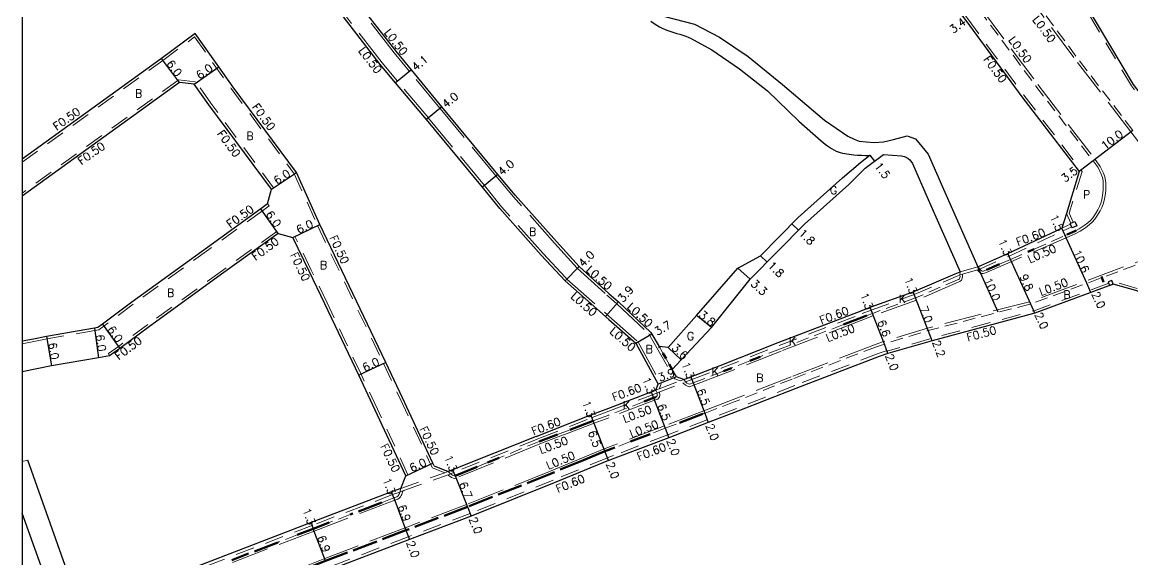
# Model space of a CAD drawing. Header units: metres. Extents: x -3200 to -2400, y -109800 to -109200.
# Drawn here: x -3200 to -2978, y -109579.7 to -109472.3 of the extents above; entities that cross this region are included whole.
import ezdxf

# ---------------------------------------------------------------- set-up
doc = ezdxf.new("R2010")
doc.units = ezdxf.units.M
doc.header["$LTSCALE"] = 2.5
for name, pattern in [('2213000', [1.5, 1, -0.5]), ('2227000', [2.5, 2, -0.5]), ('2232000', [2.5, 1.5, -1]), ('2233000', [4, 3, -1]), ('6301000', [1, 0.5, -0.5])]:
    doc.linetypes.add(name, pattern=pattern)
for name, color, linetype, lineweight in [('2101000', 177, 'Continuous', 30), ('2102000', 191, 'Continuous', 30), ('2102001', 191, 'Continuous', 9), ('2213000', 6, '2213000', 9), ('2227000', 3, '2227000', 50), ('2232000', 4, '2232000', 9), ('2233000', 62, '2233000', 9), ('9201100', 215, 'Continuous', 30), ('9202200', 155, '6301000', 60), ('9203500', 155, 'Continuous', 30)]:
    doc.layers.add(name, color=color, linetype=linetype, lineweight=lineweight)
for name, color, linetype in [('2235000', 7, 'Continuous'), ('9201500', 222, 'Continuous'), ('9202100', 82, 'Continuous'), ('999', 7, 'Continuous')]:
    doc.layers.add(name, color=color, linetype=linetype)
doc.styles.add('Dm_Anotation', font='txt.shx', dxfattribs={"bigfont": 'pscdm.shx'})

msp = doc.modelspace()

# ---------------------------------------------------------------- linework, layer by layer
at = {"layer": '2101000'}
for points in [[(-3030.3, -109446.28), (-3019.57, -109461.19), (-3011.39, -109471.89), (-3000.16, -109487.15), (-2988.74, -109502.1)], [(-2973.48, -109490.45), (-2977.87, -109484.7), (-2987.51, -109468.49), (-2993.32, -109458.65), (-2994.31, -109456.98), (-2993.79, -109454.47)], [(-3088.7, -109521.09), (-3093.2, -109516.14), (-3101.45, -109506.82), (-3104.92, -109502.68), (-3116.11, -109489.16), (-3122.2, -109481.78), (-3125.27, -109478.07), (-3132.56, -109468.7), (-3133.95, -109466.91)], [(-3091.46, -109523.98), (-3096.26, -109518.86), (-3104.56, -109509.5), (-3107.98, -109505.25), (-3119.2, -109491.71), (-3125.39, -109484.36), (-3128.42, -109480.7), (-3135.8, -109471.22)], [(-3117.63, -109560.95), (-3117.91, -109560.4), (-3123.98, -109547.33), (-3127.31, -109540.28), (-3140.54, -109512.69), (-3145.2, -109502.31), (-3157.83, -109485.22), (-3160.72, -109481.16), (-3165.45, -109474.52), (-3172.16, -109479.51), (-3200, -109499.65)], [(-3165.6, -109484.64), (-3168.59, -109484.33), (-3200, -109507.05)], [(-3150.17, -109505.67), (-3162.68, -109488.75), (-3165.6, -109484.64)], [(-3070.9, -109537.31), (-3065.2, -109530.92), (-3056.95, -109521.41), (-3052.42, -109518.94), (-3044.9, -109511.33), (-3036.02, -109503.39), (-3032.46, -109500.3), (-3030.56, -109498.85)], [(-3070.07, -109541.7), (-3068.25, -109539.76), (-3062.24, -109533.31), (-3054.51, -109523.63), (-3043.66, -109512.63), (-3034.79, -109504.71), (-3031.51, -109501.46), (-3027.86, -109498.68)], [(-2988.74, -109502.1), (-2991.24, -109510.53)], [(-3150.96, -109508.56), (-3150.17, -109505.67)], [(-3150.96, -109508.56), (-3152.3, -109509.6), (-3162.99, -109517.31), (-3178.09, -109528.24), (-3183.97, -109532.61), (-3184.88, -109533.29), (-3185.58, -109533.41), (-3195.12, -109535.07), (-3197.75, -109535.61), (-3200, -109536.06)], [(-2991.24, -109510.53), (-2992.18, -109513.43)], [(-3148.81, -109514.48), (-3159.69, -109522.33), (-3174.57, -109533.1), (-3180.47, -109537.49), (-3182.58, -109538.98), (-3184.75, -109539.36), (-3194.12, -109540.99), (-3200, -109542.18)], [(-3148.81, -109514.48), (-3145.93, -109515.32)], [(-3009.01, -109521.14), (-3002.98, -109518.5), (-2992.18, -109513.43)], [(-3124.32, -109565.49), (-3123.35, -109562.94), (-3129.42, -109549.86), (-3132.74, -109542.85), (-3139.49, -109528.6), (-3142.67, -109522.03), (-3145.93, -109515.32)], [(-3088.7, -109521.09), (-3082.75, -109526.49)], [(-3030.5, -109529.25), (-3021.9, -109526.16), (-3013.52, -109522.57), (-3012.49, -109522.16)], [(-3091.46, -109523.98), (-3083.38, -109531.13), (-3082.75, -109531.68)], [(-3082.75, -109526.49), (-3080.8, -109528.2), (-3074.32, -109534.28), (-3072.69, -109537.13)], [(-3067.73, -109543.68), (-3066.37, -109543.15), (-3060.5, -109540.9), (-3048.9, -109536.33), (-3032.31, -109529.97), (-3030.5, -109529.25)], [(-3082.75, -109531.68), (-3077.35, -109536.43), (-3072.85, -109544.62)], [(-3028.72, -109539.09), (-3045.37, -109545.47), (-3056.98, -109550.05), (-3062.86, -109552.3), (-3070.74, -109555.33), (-3081.57, -109559.45), (-3082.75, -109559.9)], [(-3070.9, -109537.31), (-3072.69, -109537.13)], [(-3026.94, -109538.5), (-3028.72, -109539.09)], [(-3067.73, -109543.68), (-3069.24, -109543.14), (-3070.07, -109541.7)], [(-3073.33, -109545.83), (-3072.85, -109544.62)], [(-3082.75, -109549.41), (-3074.25, -109546.18), (-3073.33, -109545.83)], [(-3097.26, -109555.07), (-3086.31, -109550.77), (-3082.75, -109549.41)], [(-3097.26, -109555.07), (-3113.97, -109561.74), (-3114.85, -109562.1)], [(-3117.63, -109560.95), (-3114.85, -109562.1)], [(-3082.75, -109559.9), (-3082.8, -109559.92), (-3093.65, -109564.39)], [(-3124.32, -109565.49), (-3126.17, -109566.15), (-3142.27, -109572.31), (-3171.29, -109583.47), (-3186.03, -109589.17), (-3188.04, -109589.91)], [(-3093.65, -109564.39), (-3110.25, -109571.02), (-3122.61, -109575.71), (-3138.65, -109581.85), (-3167.97, -109593.43), (-3182.31, -109598.99)]]:
    msp.add_lwpolyline(points, dxfattribs=at)
at = {"layer": '2101000', "color": 244, "flags": 128}
msp.add_lwpolyline([(-2930.07, -109577.45), (-2930.19, -109577.3), (-2931.9, -109574.82), (-2935.49, -109570.42), (-2942.52, -109561.84), (-2946, -109564.68), (-2955.15, -109553.44), (-2968.97, -109536.18), (-2976.96, -109526.05), (-2981.91, -109524.63), (-2986.38, -109526.29), (-2997.6, -109530.44), (-3018.13, -109535.96), (-3026.94, -109538.5)], dxfattribs=at)
at = {"layer": '2102000'}
for points in [[(-3082.75, -109460.86), (-3079.87, -109464.25), (-3079, -109465.14), (-3078.12, -109466.01), (-3077.21, -109466.85), (-3076.28, -109467.68), (-3075.43, -109468.4), (-3074.99, -109468.75), (-3074.55, -109469.11), (-3074.11, -109469.47), (-3073.67, -109469.82), (-3073.21, -109470.15), (-3072.75, -109470.47), (-3072.27, -109470.76), (-3071.77, -109471.03), (-3071.56, -109471.13), (-3065.6, -109472.63)], [(-3074.36, -109472.08), (-3073.49, -109472.66), (-3072.64, -109473.18), (-3072.08, -109473.45), (-3071.51, -109473.7), (-3070.92, -109473.91), (-3070.33, -109474.11), (-3069.74, -109474.3), (-3069.14, -109474.49), (-3068.54, -109474.67), (-3067.94, -109474.87), (-3067.36, -109475.07), (-3066.77, -109475.3), (-3066.41, -109475.46), (-3062.17, -109477.81), (-3056.63, -109481.56), (-3051.04, -109485.97), (-3044.79, -109492.02), (-3040.32, -109496.01), (-3039.9, -109496.33), (-3039.49, -109496.64), (-3039.06, -109496.95), (-3038.63, -109497.25), (-3038.2, -109497.53), (-3037.75, -109497.79), (-3037.29, -109498.02), (-3036.9, -109498.18), (-3036.48, -109498.33), (-3036.04, -109498.45), (-3035.6, -109498.54), (-3035.15, -109498.61), (-3034.69, -109498.67), (-3034.24, -109498.72), (-3033.79, -109498.77), (-3033.02, -109498.84), (-3032.24, -109498.87), (-3031.47, -109498.88), (-3031.02, -109498.88), (-3030.56, -109498.85)], [(-3065.6, -109472.63), (-3060.59, -109475.25), (-3054.86, -109479.14), (-3048.01, -109484.72), (-3039.64, -109491.85), (-3034.96, -109495.08), (-3033.72, -109495.64), (-3032.7, -109496.03), (-3031.31, -109496.21), (-3029.66, -109496.29), (-3027.86, -109496.18), (-3025.85, -109495.73), (-3023.12, -109495.01), (-3021.44, -109495.57), (-3018.93, -109498.64), (-3015.61, -109506.24), (-3009.01, -109521.14)], [(-3027.86, -109498.68), (-3024.26, -109498.97), (-3023.68, -109499.11), (-3023.31, -109499.23), (-3022.9, -109499.52), (-3022.56, -109499.75), (-3022.03, -109500.53), (-3018.91, -109507.69), (-3012.49, -109522.16)], [(-3190.26, -109584.11), (-3198.85, -109559.84)], [(-3196.41, -109583.2), (-3196.24, -109581.02), (-3200, -109570.41)]]:
    msp.add_lwpolyline(points, dxfattribs=at)
at = {"layer": '2102001'}
msp.add_lwpolyline([(-3200, -109560.07), (-3198.85, -109559.84)], dxfattribs=at)
at = {"layer": '2213000'}
for points in [[(-3025.51, -109446.28), (-3024.46, -109447.76), (-3016.78, -109459.07), (-3008.66, -109469.86), (-2997.36, -109485.04), (-2985.96, -109499.98), (-2984.96, -109501.34)], [(-2978.01, -109493.91), (-2989.38, -109479.02), (-3000.64, -109463.89), (-3000.85, -109463.45), (-3000.91, -109462.97), (-3000.89, -109462.48), (-3000.82, -109462.03), (-2999.94, -109459.07), (-2993.79, -109454.47)], [(-2989.35, -109513.93), (-2988.76, -109513.59), (-2987.74, -109512.94), (-2986.98, -109512.36), (-2986.47, -109511.88), (-2986.02, -109511.35), (-2985.47, -109510.57), (-2984.98, -109509.75), (-2984.67, -109509.11), (-2984.42, -109508.45), (-2984.23, -109507.77), (-2984.04, -109506.83), (-2983.93, -109505.87), (-2983.9, -109505.16), (-2983.92, -109504.44), (-2983.96, -109503.99), (-2984.09, -109503.31), (-2984.31, -109502.66), (-2984.96, -109501.34)], [(-2997.71, -109517.61), (-2991.53, -109514.91), (-2991.15, -109514.74)], [(-3004.62, -109520.63), (-3002.45, -109519.68), (-2998.99, -109518.17)], [(-3009.01, -109521.14), (-3008.6, -109521.59), (-3008.44, -109521.8), (-3008.27, -109521.96), (-3008.03, -109522.03), (-3007.84, -109522.04), (-3007.3, -109521.8), (-3007.22, -109521.77)], [(-3012.49, -109522.16), (-3012.55, -109522.83), (-3012.54, -109523.08), (-3012.58, -109523.32), (-3012.66, -109523.56), (-3012.84, -109523.69), (-3013.05, -109523.78)], [(-3013.05, -109523.78), (-3021.44, -109527.38), (-3030.03, -109530.47), (-3031.17, -109530.92)], [(-3035.84, -109532.71), (-3048.45, -109537.55), (-3052.52, -109539.15)], [(-3029.45, -109537.23), (-3027.67, -109536.6)], [(-3029.45, -109537.23), (-3046.11, -109543.61), (-3057.68, -109548.17), (-3063.57, -109550.44), (-3063.98, -109550.59)], [(-3054.55, -109539.96), (-3058.22, -109541.4)], [(-3059.85, -109542.05), (-3060.04, -109542.12), (-3065.9, -109544.37), (-3066.62, -109544.64), (-3066.84, -109544.59), (-3067.15, -109544.41), (-3067.39, -109544.19), (-3067.73, -109543.68)], [(-3073.33, -109545.83), (-3073.11, -109546.38), (-3073.05, -109546.77), (-3073.09, -109546.96), (-3073.35, -109547.23)], [(-3075.69, -109548.12), (-3082.75, -109550.8)], [(-3082.75, -109550.8), (-3084.59, -109551.5), (-3085.85, -109551.98)], [(-3090.69, -109553.82), (-3093.02, -109554.71)], [(-3069.29, -109552.63), (-3071.45, -109553.46), (-3074.46, -109554.6)], [(-3096.7, -109556.1), (-3104.66, -109559.35)], [(-3078.43, -109556.11), (-3081.55, -109557.3)], [(-3106.97, -109560.29), (-3109.05, -109561.14)], [(-3113.48, -109562.94), (-3113.57, -109562.95), (-3113.73, -109562.92), (-3113.96, -109562.85), (-3114.18, -109562.71), (-3114.37, -109562.55), (-3114.85, -109562.1)], [(-3124.32, -109565.49), (-3124.5, -109566.19), (-3124.52, -109566.25), (-3124.61, -109566.48), (-3124.69, -109566.7), (-3124.79, -109566.86), (-3124.94, -109567.02), (-3125.15, -109567.16), (-3125.72, -109567.37)], [(-3125.72, -109567.37), (-3128.1, -109568.28)], [(-3134.44, -109570.71), (-3138.64, -109572.31)], [(-3145.04, -109574.77), (-3148.92, -109576.26)]]:
    msp.add_lwpolyline(points, dxfattribs=at)
at = {"layer": '2213000', "color": 244, "flags": 128}
msp.add_lwpolyline([(-2968.56, -109535.86), (-2965.05, -109533.08, 0.317297), (-2965.41, -109526.17), (-2967.33, -109523.74, 0.33366), (-2977.78, -109520.96), (-2987.21, -109524.46), (-2998.42, -109528.62), (-3004.9, -109530.26), (-3018.92, -109533.91), (-3027.67, -109536.6)], format="xyb", dxfattribs=at)
at = {"layer": '2227000'}
for points in [[(-2991.15, -109514.74), (-2989.6, -109514.07), (-2989.35, -109513.93)], [(-2998.99, -109518.17), (-2997.71, -109517.61)], [(-3007.22, -109521.77), (-3004.62, -109520.63)], [(-3031.17, -109530.92), (-3031.82, -109531.17), (-3031.84, -109531.18), (-3035.84, -109532.71)], [(-3052.52, -109539.15), (-3054.55, -109539.96)], [(-3058.22, -109541.4), (-3059.85, -109542.05)], [(-3073.35, -109547.23), (-3073.78, -109547.39), (-3075.69, -109548.12)], [(-3085.85, -109551.98), (-3090.69, -109553.82)], [(-3063.98, -109550.59), (-3069.29, -109552.63)], [(-3074.46, -109554.6), (-3078.43, -109556.11)], [(-3093.02, -109554.71), (-3096.7, -109556.1)], [(-3082.75, -109557.76), (-3083.52, -109558.05), (-3087.83, -109559.8)], [(-3081.55, -109557.3), (-3082.28, -109557.58), (-3082.75, -109557.76)], [(-3109.05, -109561.14), (-3113.48, -109562.94)], [(-3104.66, -109559.35), (-3106.97, -109560.29)], [(-3087.83, -109559.8), (-3094.41, -109562.54)], [(-3094.41, -109562.54), (-3110.99, -109569.16), (-3123.31, -109573.84), (-3139.36, -109579.98), (-3168.56, -109591.52), (-3183.05, -109597.13)], [(-3128.1, -109568.28), (-3134.44, -109570.71)], [(-3138.64, -109572.31), (-3141.81, -109573.53), (-3145.04, -109574.77)], [(-3148.92, -109576.26), (-3158.11, -109579.8)]]:
    msp.add_lwpolyline(points, dxfattribs=at)
at = {"layer": '2232000'}
for points in [[(-3029.68, -109446.28), (-3019.17, -109460.89), (-3010.99, -109471.59), (-2999.76, -109486.85), (-2988.11, -109502.1)], [(-2973.88, -109490.75), (-2978.28, -109484.98), (-2987.94, -109468.74), (-2994.74, -109457.24), (-2994.31, -109456.98)], [(-3200, -109500.26), (-3171.87, -109479.91), (-3165.56, -109475.22), (-3158.23, -109485.51), (-3145.63, -109502.56), (-3140.99, -109512.91), (-3127.77, -109540.49), (-3124.43, -109547.55), (-3118.36, -109560.62), (-3117.99, -109561.34)], [(-3168.73, -109483.81), (-3168.89, -109483.92), (-3200, -109506.43)], [(-3165.33, -109484.17), (-3168.73, -109483.81)], [(-3149.77, -109505.37), (-3162.27, -109488.46), (-3165.33, -109484.17)], [(-2988.11, -109502.1), (-2990.73, -109510.45)], [(-3150.17, -109505.67), (-3149.77, -109505.37)], [(-3150.65, -109508.96), (-3152, -109510), (-3162.7, -109517.72), (-3177.79, -109528.64), (-3183.67, -109533.01), (-3184.68, -109533.77), (-3185.49, -109533.91), (-3195.02, -109535.57), (-3197.65, -109536.1), (-3200, -109536.57)], [(-3150.96, -109508.56), (-3150.65, -109508.96)], [(-2991.24, -109510.53), (-2990.39, -109512.42)], [(-2990.73, -109510.45), (-2989.93, -109512.22)], [(-3149.11, -109514.08), (-3159.98, -109521.92), (-3174.86, -109532.69), (-3180.76, -109537.08), (-3182.77, -109538.51), (-3182.58, -109538.98)], [(-3149.11, -109514.08), (-3148.81, -109514.48)], [(-3008.8, -109521.71), (-3002.74, -109519.05), (-2991.93, -109513.97)], [(-2992.18, -109513.43), (-2990.46, -109512.65)], [(-2991.93, -109513.97), (-2990.22, -109513.2)], [(-3145.93, -109515.32), (-3145.48, -109515.1)], [(-3123.35, -109562.94), (-3122.9, -109562.73), (-3128.96, -109549.65), (-3132.28, -109542.63), (-3139.04, -109528.38), (-3142.22, -109521.81), (-3145.48, -109515.1)], [(-3012.49, -109522.16), (-3009.01, -109521.14)], [(-3067.58, -109544.26), (-3066.15, -109543.71), (-3060.28, -109541.46), (-3048.68, -109536.89), (-3032.09, -109530.53), (-3030.29, -109529.82), (-3021.68, -109526.72), (-3013.29, -109523.12), (-3012.3, -109522.73)], [(-3012.3, -109522.73), (-3008.8, -109521.71)], [(-3027.13, -109537.93), (-3028.89, -109538.51), (-3045.59, -109544.91), (-3057.19, -109549.49), (-3063.07, -109551.74), (-3070.95, -109554.77), (-3081.78, -109558.89), (-3082.75, -109559.25)], [(-3073.33, -109545.83), (-3072.7, -109545.58), (-3068.45, -109543.95), (-3067.73, -109543.68)], [(-3073.11, -109546.38), (-3067.58, -109544.26)], [(-3082.75, -109550.05), (-3074.03, -109546.74), (-3073.11, -109546.38)], [(-3097.04, -109555.62), (-3096.4, -109555.37), (-3086.1, -109551.32), (-3082.75, -109550.05)], [(-3097.04, -109555.62), (-3113.74, -109562.29), (-3114.1, -109562.44), (-3114.37, -109562.55), (-3114.65, -109562.66)], [(-3082.75, -109559.25), (-3083.03, -109559.36), (-3093.87, -109563.83)], [(-3124.32, -109565.49), (-3115.55, -109562.35), (-3114.85, -109562.1)], [(-3124.12, -109566.05), (-3123.93, -109565.99), (-3123.74, -109565.92), (-3114.89, -109562.75), (-3114.65, -109562.66)], [(-3117.99, -109561.34), (-3115.55, -109562.35)], [(-3093.87, -109563.83), (-3110.47, -109570.46), (-3122.82, -109575.15), (-3138.87, -109581.29), (-3168.19, -109592.88), (-3182.53, -109598.43)], [(-3124.12, -109566.05), (-3124.5, -109566.19), (-3125.97, -109566.72), (-3142.06, -109572.87), (-3171.07, -109584.03), (-3185.81, -109589.73), (-3187.49, -109590.35), (-3187.83, -109590.47), (-3188.04, -109589.91)]]:
    msp.add_lwpolyline(points, dxfattribs=at)
at = {"layer": '2232000', "color": 244, "flags": 128}
for points in [[(-2982.83, -109524.44), (-2997.75, -109529.97), (-3018.27, -109535.48), (-3027.1, -109538.02)], [(-2965.3, -109539.93), (-2968.56, -109535.86), (-2976.63, -109525.63), (-2982.14, -109524.05)], [(-3026.94, -109538.5), (-3027.13, -109537.93)]]:
    msp.add_lwpolyline(points, dxfattribs=at)
at = {"layer": '2233000'}
for points in [[(-3024.9, -109446.28), (-3024.05, -109447.48), (-3016.37, -109458.78), (-3008.26, -109469.56), (-2996.97, -109484.74), (-2985.56, -109499.68), (-2984.51, -109501.12)], [(-2978.41, -109494.21), (-2989.78, -109479.32), (-3001.04, -109464.19), (-3001.34, -109463.59), (-3001.41, -109462.99), (-3001.39, -109462.43), (-3001.3, -109461.92), (-3000.41, -109458.93), (-2999.94, -109459.07)], [(-3089.04, -109521.45), (-3089.08, -109521.41), (-3093.57, -109516.47), (-3101.83, -109507.15), (-3105.3, -109503), (-3116.5, -109489.48), (-3122.59, -109482.1), (-3125.66, -109478.38), (-3132.95, -109469.01), (-3134.35, -109467.22)], [(-3091.13, -109523.61), (-3091.39, -109523.32), (-3095.89, -109518.53), (-3104.18, -109509.17), (-3107.6, -109504.92), (-3118.81, -109491.39), (-3125, -109484.04), (-3128.03, -109480.39), (-3135.4, -109470.91)], [(-2978.41, -109494.21), (-2974.7, -109499.07)], [(-3009.11, -109521.8), (-3008.5, -109522.39), (-3008.22, -109522.51), (-3007.92, -109522.51), (-3007.65, -109522.46), (-3007.1, -109522.26), (-2991.33, -109515.37), (-2989.38, -109514.51), (-2988.5, -109514.02), (-2987.45, -109513.35), (-2986.66, -109512.74), (-2986.11, -109512.23), (-2985.62, -109511.66), (-2985.05, -109510.84), (-2984.54, -109509.98), (-2984.21, -109509.31), (-2983.94, -109508.61), (-2983.74, -109507.89), (-2983.55, -109506.9), (-2983.43, -109505.91), (-2983.4, -109505.16), (-2983.42, -109504.41), (-2983.47, -109503.91), (-2983.61, -109503.18), (-2983.85, -109502.47), (-2984.51, -109501.12)], [(-3089.04, -109521.45), (-3083.12, -109526.83), (-3082.75, -109527.16)], [(-3012.05, -109522.66), (-3012.04, -109523.11), (-3012.09, -109523.45), (-3012.25, -109523.87), (-3012.6, -109524.13), (-3012.89, -109524.25), (-3021.25, -109527.84), (-3029.85, -109530.93), (-3030.99, -109531.38), (-3031.65, -109531.64), (-3031.67, -109531.65), (-3048.27, -109538.02), (-3059.85, -109542.58), (-3065.72, -109544.84), (-3066.59, -109545.17), (-3067.02, -109545.06), (-3067.44, -109544.82), (-3067.92, -109544.39)], [(-3091.13, -109523.61), (-3082.93, -109530.85), (-3082.75, -109531.02)], [(-3082.75, -109527.16), (-3081.14, -109528.57), (-3074.72, -109534.59), (-3069.58, -109543.55), (-3068.45, -109543.95)], [(-3082.75, -109531.02), (-3076.95, -109536.12), (-3072.3, -109544.59), (-3072.7, -109545.58)], [(-3027.83, -109536.12), (-3029.61, -109536.75), (-3046.29, -109543.15), (-3057.86, -109547.71), (-3063.75, -109549.97), (-3071.63, -109552.99), (-3082.46, -109557.11), (-3082.75, -109557.22)], [(-3072.69, -109537.13), (-3070.07, -109541.7)], [(-3072.63, -109546.2), (-3072.54, -109546.8), (-3072.63, -109547.18), (-3072.98, -109547.62), (-3073.6, -109547.86), (-3082.75, -109551.34)], [(-3082.75, -109551.34), (-3085.67, -109552.45)], [(-3090.51, -109554.29), (-3092.85, -109555.17)], [(-3085.67, -109552.45), (-3090.51, -109554.29)], [(-3096.52, -109556.57), (-3113.36, -109563.43), (-3113.59, -109563.46), (-3113.85, -109563.41), (-3114.17, -109563.31), (-3114.47, -109563.11), (-3114.76, -109562.87), (-3114.89, -109562.75)], [(-3092.85, -109555.17), (-3096.52, -109556.57)], [(-3082.75, -109557.22), (-3083.7, -109557.58), (-3088.02, -109559.34)], [(-3088.02, -109559.34), (-3094.59, -109562.08)], [(-3094.59, -109562.08), (-3111.18, -109568.7), (-3123.48, -109573.37), (-3139.54, -109579.51), (-3168.74, -109591.05), (-3183.23, -109596.67)], [(-3125.54, -109567.84), (-3141.63, -109573.99), (-3170.42, -109585.07), (-3185.39, -109590.86), (-3185.83, -109591.02)], [(-3123.93, -109565.99), (-3124.04, -109566.4), (-3124.14, -109566.66), (-3124.24, -109566.92), (-3124.39, -109567.17), (-3124.62, -109567.4), (-3124.92, -109567.6), (-3125.54, -109567.84)]]:
    msp.add_lwpolyline(points, dxfattribs=at)
at = {"layer": '2233000', "color": 244, "flags": 128}
msp.add_lwpolyline([(-2968.25, -109536.25), (-2964.67, -109533.42, 0.321003), (-2965.02, -109525.86), (-2966.94, -109523.43, 0.333441), (-2977.97, -109520.5), (-2998.57, -109528.14), (-3005.02, -109529.77), (-3019.06, -109533.43), (-3027.83, -109536.12)], format="xyb", dxfattribs=at)
at = {"layer": '2235000'}
msp.add_lwpolyline([(-2990.53, -109512.49), (-2990.39, -109512.42), (-2989.93, -109512.22), (-2989.62, -109512.08), (-2989.21, -109513), (-2990.13, -109513.4), (-2990.17, -109513.31), (-2990.41, -109512.76)], close=True, dxfattribs=at)
at = {"layer": '2235000', "color": 244, "flags": 128}
msp.add_lwpolyline([(-2981.91, -109524.63), (-2982.2, -109523.88), (-2982.93, -109524.16), (-2982.66, -109524.91)], close=True, dxfattribs=at)
at = {"layer": '9201100'}
for points in [[(-3168.59, -109484.33), (-3172.16, -109479.51)], [(-3165.6, -109484.64), (-3160.72, -109481.16)], [(-3122.2, -109481.78), (-3125.39, -109484.36)], [(-3116.11, -109489.16), (-3119.2, -109491.71)], [(-2978.01, -109493.91), (-2985.96, -109499.98)], [(-3030.56, -109498.85), (-3029.65, -109500.04)], [(-2985.96, -109499.98), (-2988.74, -109502.1)], [(-3150.17, -109505.67), (-3145.2, -109502.31)], [(-3104.92, -109502.68), (-3107.98, -109505.25)], [(-3148.81, -109514.48), (-3152.3, -109509.6)], [(-3145.93, -109515.32), (-3140.54, -109512.69)], [(-3046.14, -109512.58), (-3044.86, -109513.84)], [(-3052.42, -109518.94), (-3051.13, -109520.2)], [(-3088.7, -109521.09), (-3091.46, -109523.98)], [(-3056.95, -109521.41), (-3054.51, -109523.63)], [(-3080.8, -109528.2), (-3083.38, -109531.13)], [(-3062.24, -109533.31), (-3065.2, -109530.92)], [(-3185.58, -109533.41), (-3184.75, -109539.36)], [(-3183.97, -109532.61), (-3180.47, -109537.49)], [(-3077.35, -109536.43), (-3074.14, -109534.6)], [(-3195.12, -109535.07), (-3194.12, -109540.99)], [(-3070.9, -109537.31), (-3068.26, -109539.77)], [(-3127.31, -109540.28), (-3132.74, -109542.85)], [(-3069.24, -109543.14), (-3072.85, -109544.62)], [(-3066.37, -109543.15), (-3065.9, -109544.37)], [(-3065.9, -109544.37), (-3063.57, -109550.44)], [(-3074.25, -109546.18), (-3073.78, -109547.39)], [(-3073.78, -109547.39), (-3071.45, -109553.46)], [(-3085.85, -109551.98), (-3086.31, -109550.77)], [(-3083.52, -109558.05), (-3085.85, -109551.98)], [(-3063.57, -109550.44), (-3062.86, -109552.3)], [(-3071.45, -109553.46), (-3070.74, -109555.33)], [(-3082.8, -109559.92), (-3083.52, -109558.05)], [(-3123.35, -109562.94), (-3117.91, -109560.4)], [(-3113.97, -109561.74), (-3113.48, -109562.94)], [(-3113.48, -109562.94), (-3110.99, -109569.16)], [(-3125.72, -109567.37), (-3126.17, -109566.15)], [(-3125.72, -109567.37), (-3123.31, -109573.84)], [(-3110.99, -109569.16), (-3110.25, -109571.02)], [(-3142.27, -109572.31), (-3141.81, -109573.53)], [(-3139.36, -109579.98), (-3141.81, -109573.53)], [(-3123.31, -109573.84), (-3122.61, -109575.71)]]:
    msp.add_lwpolyline(points, dxfattribs=at)
at = {"layer": '9201100', "color": 244, "flags": 128}
for points in [[(-2991.56, -109514.79), (-2992.18, -109513.43)], [(-2987.21, -109524.46), (-2991.56, -109514.79)], [(-3002.45, -109519.68), (-3002.98, -109518.5)], [(-3004.9, -109530.26), (-3009.01, -109521.14)], [(-2998.42, -109528.62), (-3002.45, -109519.68)], [(-2986.38, -109526.29), (-2987.21, -109524.46)], [(-3021.44, -109527.38), (-3021.9, -109526.16)], [(-3018.92, -109533.91), (-3021.44, -109527.38)], [(-3030.03, -109530.47), (-3030.5, -109529.25)], [(-2997.6, -109530.44), (-2998.42, -109528.62)], [(-3027.67, -109536.6), (-3030.03, -109530.47)], [(-3018.13, -109535.96), (-3018.92, -109533.91)], [(-3026.94, -109538.5), (-3027.67, -109536.6)]]:
    msp.add_lwpolyline(points, dxfattribs=at)
at = {"layer": '9202200', "color": 244, "flags": 128}
msp.add_lwpolyline([(-2984.29, -109523.08), (-2983.69, -109524.72)], dxfattribs=at)
at = {"layer": '9202200'}
msp.add_lwpolyline([(-3070.07, -109541.7), (-3072.69, -109537.13)], dxfattribs=at)
at = {"layer": '999'}
msp.add_lwpolyline([(-3200, -109800), (-2400, -109800), (-2400, -109200), (-3200, -109200)], close=True, dxfattribs=at)

# ---------------------------------------------------------------- texts
at = {"layer": '9201500', "style": 'Dm_Anotation'}
for s, rotation, p in [('3.4', 36.6515, (-3013.92, -109474.59)), ('4.1', 39.0434, (-3121.35, -109482.11)), ('6.0', 306.6039, (-3171.25, -109480.57)), ('6.0', 35.4459, (-3164.52, -109483.75)), ('4.0', 39.5221, (-3115.29, -109489.52)), ('10.0', 37.3754, (-2983.58, -109497.85)), ('4.0', 39.8904, (-3104.1, -109503.04)), ('1.5', 307.3711, (-3029.73, -109501.03)), ('3.5', 37.3754, (-2991.56, -109504.36)), ('6.0', 34.0804, (-3149.06, -109504.8)), ('6.0', 305.5132, (-3151.4, -109510.68)), ('6.0', 25.9702, (-3144.72, -109514.62)), ('1.8', 315.3861, (-3044.93, -109514.56)), ('4.0', 46.3431, (-3087.84, -109521.35)), ('1.8', 315.3861, (-3051.11, -109521.04)), ('3.9', 48.6761, (-3079.91, -109528.39)), ('3.3', 317.6839, (-3054.5, -109524.73)), ('3.8', 321.1665, (-3064.91, -109531.03)), ('3.7', 29.7954, (-3073.08, -109534.97)), ('6.0', 305.6614, (-3183.07, -109533.69)), ('6.0', 279.5167, (-3194.79, -109536.44)), ('6.0', 277.9274, (-3185.28, -109534.79)), ('3.6', 317.0283, (-3070.34, -109537.49)), ('6.0', 25.3375, (-3131.51, -109542.16)), ('1.3', 290.9948, (-3068.24, -109540.55)), ('1.3', 290.9972, (-3076.11, -109543.59)), ('3.9', 20.7936, (-3072.57, -109544.15)), ('6.5', 290.9961, (-3065.22, -109545.87)), ('1.3', 290.9782, (-3088.11, -109548.29)), ('6.5', 290.9932, (-3073.1, -109548.9)), ('6.5', 290.9782, (-3086.93, -109554.25)), ('2.0', 290.9954, (-3063.41, -109552.9)), ('2.0', 290.9926, (-3071.23, -109555.92)), ('1.3', 291.7972, (-3115.7, -109559.18)), ('6.0', 25.0062, (-3122.12, -109562.25)), ('2.0', 290.9782, (-3083.32, -109560.54)), ('1.3', 290.4849, (-3127.97, -109563.69)), ('6.7', 291.7972, (-3112.74, -109564.53)), ('1.3', 290.7944, (-3144, -109569.78)), ('6.9', 290.4849, (-3124.98, -109569.07)), ('2.0', 291.7972, (-3110.73, -109571.57)), ('6.9', 290.7944, (-3141.06, -109575.22)), ('2.0', 290.4849, (-3123.23, -109576.29))]:
    msp.add_text(s, height=1.6, rotation=rotation, dxfattribs=at).set_placement(p)
at = {"layer": '9201500', "color": 244, "style": 'Dm_Anotation'}
for s, rotation, p in [('1.5', 294.2597, (-2994.62, -109511.13)), ('1.3', 294.2597, (-3004.97, -109516.04)), ('10.6', 294.2597, (-2990.06, -109518.2)), ('1.3', 291.0607, (-3023.73, -109523.61)), ('9.8', 294.2597, (-3000.68, -109523.07)), ('10.0', 294.2597, (-3007.84, -109523.8)), ('1.3', 291.0607, (-3032.53, -109526.73)), ('2.0', 294.2597, (-2986.3, -109526.56)), ('7.0', 291.0607, (-3020.69, -109529.36)), ('6.6', 291.0607, (-3029.09, -109532.14)), ('2.0', 294.2597, (-2997.69, -109530.7)), ('2.2', 291.0607, (-3018.14, -109536.23)), ('2.0', 291.0607, (-3027.51, -109538.94))]:
    msp.add_text(s, height=1.6, rotation=rotation, dxfattribs=at).set_placement(p)
at = {"layer": '9202100', "style": 'Dm_Anotation'}
for s, p in [('B', (-3177.43, -109487.32)), ('B', (-3155.2, -109495.8)), ('G', (-3038.54, -109506.66)), ('P', (-2987.96, -109507.52)), ('B', (-3098.69, -109514.96)), ('B', (-3140.49, -109521.62)), ('B', (-3171.04, -109527.17)), ('K', (-3024.78, -109528.4)), ('G', (-3067.14, -109535.82)), ('B', (-3075.39, -109538.42)), ('K', (-3046.74, -109536.85)), ('K', (-3062.22, -109542.88)), ('B', (-3053.29, -109544.15)), ('K', (-3079.94, -109549.65))]:
    msp.add_text(s, height=1.6, dxfattribs=at).set_placement(p)
at = {"layer": '9202100', "color": 244, "style": 'Dm_Anotation'}
msp.add_text('B', height=1.6, dxfattribs=at).set_placement((-2991.87, -109527.53))
at = {"layer": '9203500', "style": 'Dm_Anotation'}
for s, rotation, p in [('L0.50', 306.6515, (-2998.14, -109471.75)), ('L0.50', 307.87, (-3127.75, -109474.35)), ('L0.50', 306.6515, (-3002.94, -109475.83)), ('L0.50', 307.87, (-3132.89, -109478)), ('F0.50', 306.349, (-3007.93, -109479.71)), ('F0.50', 35.3445, (-3193.13, -109494)), ('F0.50', 306.4737, (-3154.16, -109489.25)), ('F0.50', 306.4869, (-3161.11, -109494.59)), ('F0.50', 35.3414, (-3188.19, -109500.88)), ('F0.50', 35.8156, (-3158.42, -109513.52)), ('F0.60', 20.8163, (-3000.96, -109517.04)), ('F0.50', 35.8156, (-3153.4, -109519.97)), ('F0.50', 295.374, (-3138.64, -109515.33)), ('L0.50', 23.6229, (-2998.59, -109520.46)), ('F0.50', 295.9121, (-3146.48, -109518.79)), ('L0.50', 317.7526, (-3087.43, -109521.94)), ('L0.50', 318.5166, (-3090.47, -109527.25)), ('L0.50', 316.8751, (-3079.23, -109529.33)), ('F0.60', 20.8163, (-3040.25, -109532.7)), ('L0.50', 318.6761, (-3082.71, -109534.28)), ('L0.50', 20.979, (-3038.97, -109536.2)), ('F0.50', 36.6458, (-3180.73, -109539.86)), ('F0.60', 20.8163, (-3081.71, -109548.09)), ('L0.50', 20.8181, (-3079.58, -109552.41)), ('F0.60', 21.1368, (-3097.81, -109554.86)), ('L0.50', 20.8181, (-3078.21, -109555.37)), ('F0.50', 295.374, (-3120.63, -109553.56)), ('F0.50', 295.9121, (-3128.46, -109557.02)), ('L0.50', 20.8163, (-3096.3, -109558.61)), ('F0.60', 20.8163, (-3076.76, -109559.95)), ('L0.50', 22.6136, (-3094.83, -109561.74)), ('F0.60', 22.4297, (-3092.94, -109566.4))]:
    msp.add_text(s, height=1.6, rotation=rotation, dxfattribs=at).set_placement(p)
at = {"layer": '9203500', "color": 244, "style": 'Dm_Anotation'}
for s, rotation, p in [('L0.50', 20.7283, (-2996.37, -109526.99)), ('F0.50', 15.1917, (-3010.96, -109536.09))]:
    msp.add_text(s, height=1.6, rotation=rotation, dxfattribs=at).set_placement(p)

doc.saveas('drawing.dxf')
